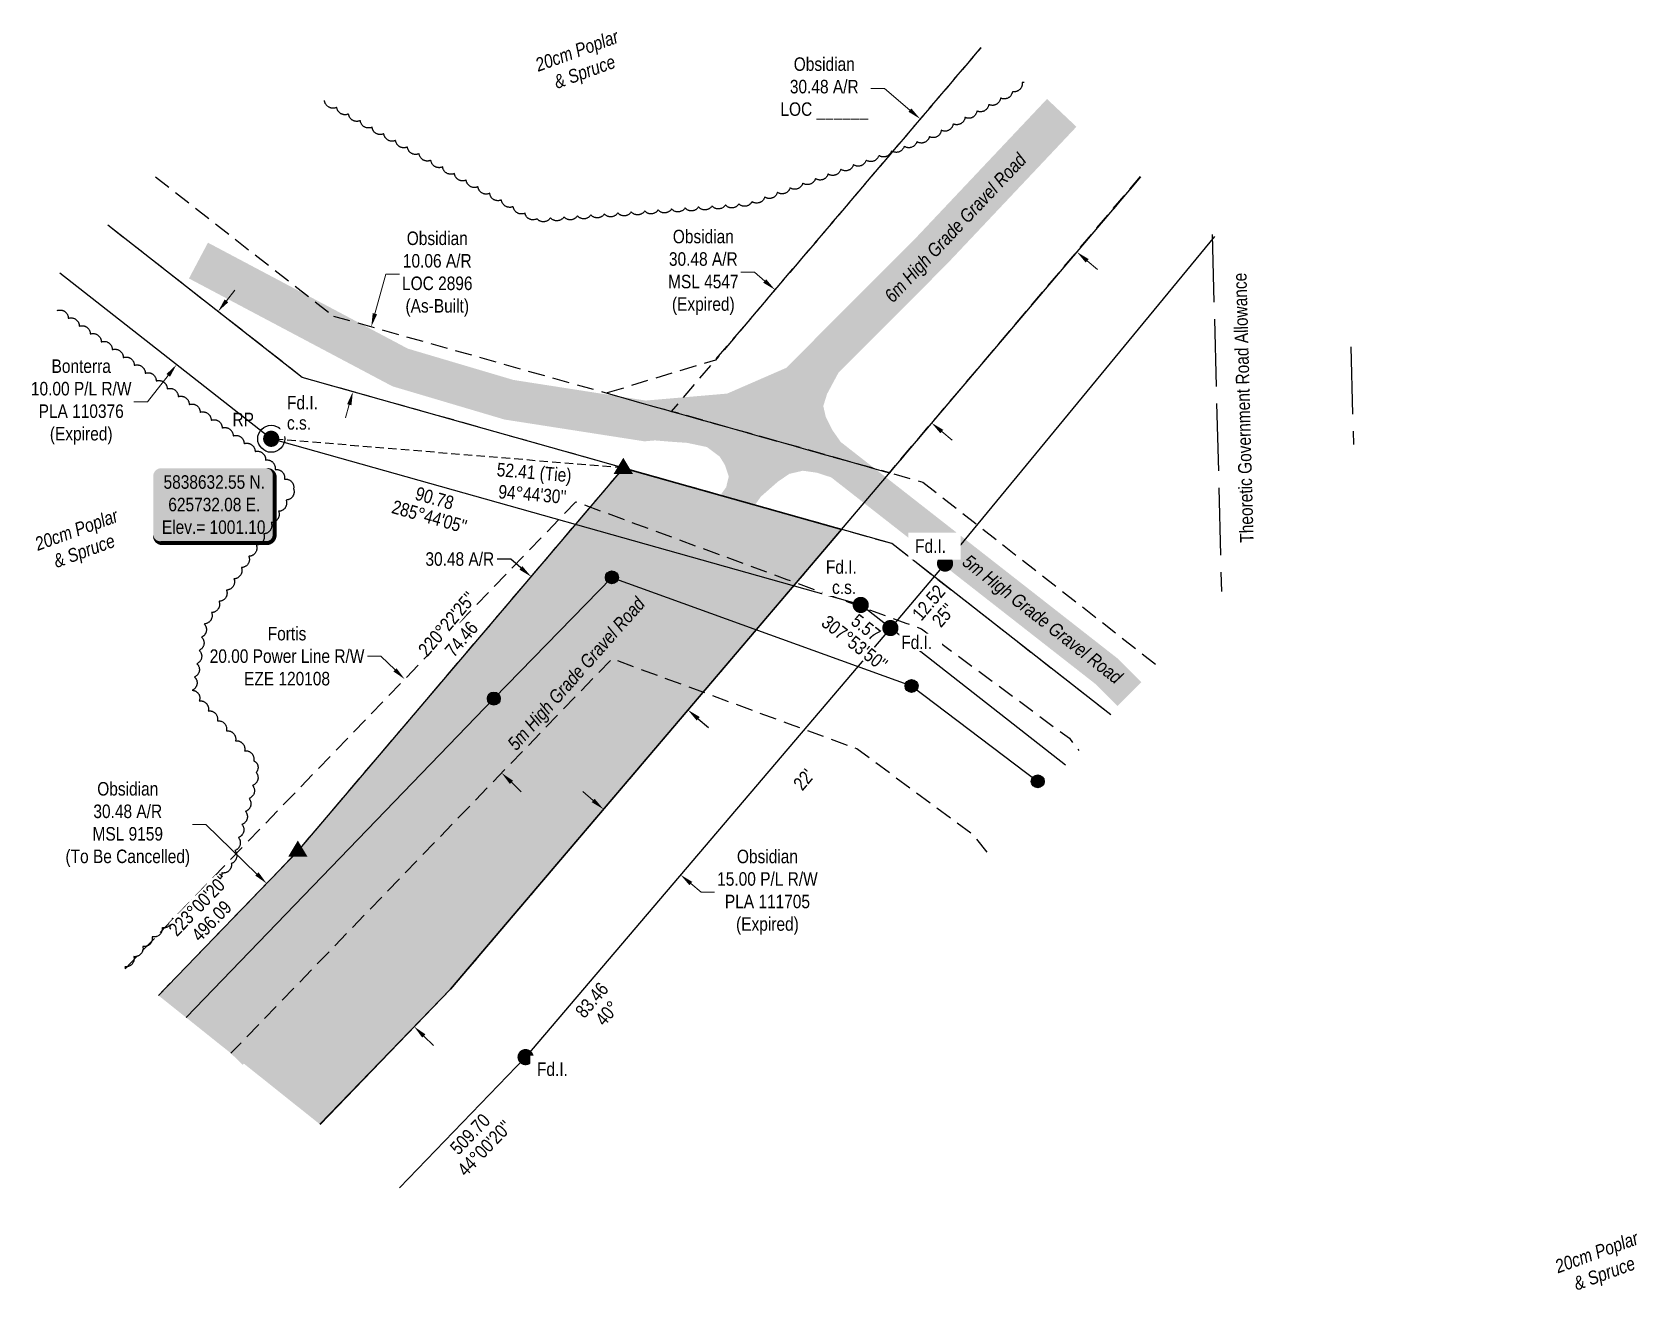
# Model space of a CAD drawing. Extents: x 624140 to 630060, y 5837784 to 5842470.
# Drawn here: x 627446 to 628635, y 5838866 to 5839797 of the extents above; entities that cross this region are included whole.
import ezdxf
from ezdxf.enums import TextEntityAlignment as Align

# ---------------------------------------------------------------- set-up
doc = ezdxf.new("R2010")
doc.units = 0
doc.header["$LTSCALE"] = 5
doc.header["$PDSIZE"] = 0.5
for name, pattern in [('0', [1, 1, 0]), ('foc-ACCESSROAD', [3.75, 2.5, -1.25]), ('foc-FLOWLINE', [3.75, 2.5, -1.25]), ('foc-TIELINE', [1.875, 1.25, -0.625]), ('foc-UNSURVEYED', [12.5, 10, -2.5])]:
    doc.linetypes.add(name, pattern=pattern)
doc.layers.get('Defpoints').update_dxf_attribs({"color": 9})
for name, color, linetype in [('35', 37, 'Continuous'), ('AS-POWER', 104, 'foc-POWER'), ('AS-POWER-EXISTING-PP', 72, 'Continuous'), ('AS-ROADS', 254, 'Continuous'), ('C-AR', 13, 'foc-ACCESSROAD'), ('C-RW', 13, 'Continuous'), ('C-WS', 13, 'foc-ACCESSROAD'), ('DETAIL-T', 7, 'Continuous'), ('F-EZE', 190, 'foc-FLOWLINE'), ('F-RW', 190, 'Continuous'), ('L-BD', 7, 'Continuous'), ('L-MON', 1, 'Continuous'), ('L-ROAD-T', 7, 'Continuous'), ('L-SECLBL', 7, 'Continuous'), ('L-TIE', 7, 'foc-TIELINE'), ('L-TIE-T', 7, 'Continuous'), ('L-USEC', 7, 'foc-UNSURVEYED'), ('P-PROPOSED', 10, 'Continuous'), ('P-PROPOSED-H', 21, 'Continuous'), ('P-TXT', 4, 'Continuous'), ('T-BUSH', 110, '0'), ('T-BUSH-T', 110, 'Continuous')]:
    doc.layers.add(name, color=color, linetype=linetype)
for name, color, linetype, lineweight in [('C-AR-T', 13, 'Continuous', 9), ('C-RW-T', 13, 'Continuous', 9), ('F-EZE-T', 190, 'Continuous', 9), ('F-RW-T', 190, 'Continuous', 9), ('T-TEXT', 48, 'Continuous', 18)]:
    doc.layers.add(name, color=color, linetype=linetype, lineweight=lineweight)
doc.styles.add('80', font='ARIALN.TTF', dxfattribs={"height": 10})
doc.styles.add('80CG', font='ARIALN.TTF', dxfattribs={"height": 10})
doc.styles.add('80L', font='ARIALN.TTF', dxfattribs={"height": 10})
doc.styles.add('80LS', font='ARIALNI.TTF', dxfattribs={"height": 10})
doc.styles.add('foc-LtypeFont', font='ARIALN.TTF', dxfattribs={"height": 7.35})
doc.linetypes.add('foc-POWER', pattern='A,6,-1,["P",foc-LtypeFont,S=0.2,R=0,X=-0.625,Y=-0.75],-1.24,4', length=12.24)
doc.dimstyles.new('Compass 5 000', dxfattribs={"dimscale": 5, "dimtxt": 9, "dimasz": 2, "dimexe": 0.2, "dimexo": 0.0625, "dimgap": 0.5, "dimtad": 0, "dimtih": 1, "dimtoh": 1, "dimzin": 0, "dimdsep": 46, "dimtxsty": '80CG', "dimcen": 0.1, "dimse1": 1, "dimse2": 1, "dimclrd": 256, "dimclrt": 256, "dimaunit": 1, "dimadec": 4, "dimazin": 0, "dimtfac": 0.06, "dimtofl": 0, "dimtmove": 0, "dimatfit": 1, "dimfxl": 0.2, "dimtolj": 1, "dimtzin": 0, "dimlwd": -1, "dimarcsym": 0})

# ---------------------------------------------------------------- blocks, each defined once
blk = doc.blocks.new('POWERPOLE')
h = blk.add_hatch(color=255)
edge = h.paths.add_edge_path()
edge.add_arc((0, 0), 0.96, 0, 360)
at = {"linetype": 'Continuous'}
for p, q in [((0.68, -0.68), (-0.68, 0.68)), ((-0.68, -0.68), (0.68, 0.68))]:
    blk.add_line(p, q, dxfattribs=at)
blk.add_circle((0, 0), 0.96, dxfattribs=at)
blk = doc.blocks.new('fdia')
at = {"color": 255, "const_width": 1}
blk.add_lwpolyline([(-0.5, 0, 1), (0.5, 0, 1)], format="xyb", close=True, dxfattribs=at)
blk = doc.blocks.new('Fdiaa')
blk.add_blockref('fdia', (0, 0))
blk = doc.blocks.new('fdib')
at = {"color": 1, "const_width": 1.6}
blk.add_lwpolyline([(-0.4, 0, 1), (0.4, 0, 1)], format="xyb", close=True, dxfattribs=at)
at = {"color": 1}
blk.add_circle((0, 0), 0.8, dxfattribs=at)
blk = doc.blocks.new('Fdibb')
blk.add_blockref('fdib', (0, 0))
blk = doc.blocks.new('fdicc')
for name in ['Fdibb', 'Fdiaa']:
    blk.add_blockref(name, (0, 0))
blk = doc.blocks.new('FDI')
blk.add_blockref('fdicc', (0, 0))
blk = doc.blocks.new('TRIA')
blk.add_hatch(color=255).paths.add_polyline_path([(-0.04, 1.52), (-1.47, -0.87), (1.39, -0.87)])
blk = doc.blocks.new('TRIAA')
blk.add_blockref('TRIA', (0, 0))
blk = doc.blocks.new('TRIB')
at = {"color": 1}
blk.add_lwpolyline([(-1.12, -0.67), (-0.04, 1.13), (1.04, -0.67)], close=True, dxfattribs=at)
blk = doc.blocks.new('TRIBB')
blk.add_blockref('TRIB', (0, 0))
blk = doc.blocks.new('TRICC')
for name in ['TRIAA', 'TRIBB']:
    blk.add_blockref(name, (0, 0))
blk = doc.blocks.new('plspike')
blk.add_blockref('TRICC', (0, 0))
blk = doc.blocks.new('*D710')
at = {"layer": 'C-AR-T', "transparency": 16777216}
for p, q in [((628077.1, 5839755.3), (628067.1, 5839755.3)), ((628096, 5839739.3), (628077.1, 5839755.3)), ((628227.3, 5839627.7), (628234.9, 5839621.2))]:
    blk.add_line(p, q, dxfattribs=at)
for points in [[(628097, 5839740.6), (628094.9, 5839738.1), (628103.6, 5839732.8)], [(628228.4, 5839629), (628226.2, 5839626.4), (628219.7, 5839634.2)]]:
    blk.add_solid(points, dxfattribs=at)
at = {"layer": 'Defpoints', "color": 0, "transparency": 16777216}
for p in [(628147.4, 5839784.4), (628103.6, 5839732.8), (628263.5, 5839685.7)]:
    blk.add_point(p, dxfattribs=at)
at = {"layer": 'C-AR-T', "transparency": 16777216, "insert": (628032.5, 5839755.3), "char_height": 10, "attachment_point": 5, "style": '80CG'}
blk.add_mtext('\\A1;Obsidian\\P30.48 A/R\\PLOC ______', dxfattribs=at)
blk = doc.blocks.new('*D711')
at = {"layer": 'C-AR-T', "transparency": 16777216}
for p, q in [((627699.6, 5839588.5), (627707.8, 5839617.9)), ((627707.8, 5839617.9), (627717.8, 5839617.9)), ((627680.6, 5839521.2), (627677.9, 5839511.5))]:
    blk.add_line(p, q, dxfattribs=at)
for points in [[(627698, 5839589), (627701.2, 5839588.1), (627696.9, 5839578.9)], [(627679, 5839521.6), (627682.2, 5839520.7), (627683.3, 5839530.8)]]:
    blk.add_solid(points, dxfattribs=at)
at = {"layer": 'Defpoints', "color": 0, "transparency": 16777216}
for p in [(627685.6, 5839582.1), (627696.9, 5839578.9), (627672, 5839534)]:
    blk.add_point(p, dxfattribs=at)
at = {"layer": 'C-AR-T', "transparency": 16777216, "insert": (627745.8, 5839617.9), "char_height": 10, "attachment_point": 5, "style": '80CG'}
blk.add_mtext('\\A1;Obsidian\\P10.06 A/R\\PLOC 2896\\P(As-Built)', dxfattribs=at)
blk = doc.blocks.new('*D712')
at = {"layer": 'Defpoints', "color": 0, "transparency": 16777216}
for p in [(627560.1, 5839608.4), (627529.3, 5839569), (627552.6, 5839550.8)]:
    blk.add_point(p, dxfattribs=at)
at = {"layer": 'F-RW-T', "transparency": 16777216}
for p, q in [((627589.6, 5839598), (627595.8, 5839605.9)), ((627546.5, 5839542.9), (627531.1, 5839523.2)), ((627531.1, 5839523.2), (627521.1, 5839523.2))]:
    blk.add_line(p, q, dxfattribs=at)
for points in [[(627588.3, 5839599.1), (627590.9, 5839597), (627583.4, 5839590.2)], [(627545.2, 5839543.9), (627547.8, 5839541.9), (627552.6, 5839550.8)]]:
    blk.add_solid(points, dxfattribs=at)
at = {"layer": 'F-RW-T', "transparency": 16777216, "insert": (627482, 5839523.2), "char_height": 10, "attachment_point": 5, "style": '80CG'}
blk.add_mtext('\\A1;Bonterra\\P10.00 P/L R/W\\PPLA 110376\\P(Expired)', dxfattribs=at)
blk = doc.blocks.new('*D713')
at = {"layer": 'Defpoints', "color": 0, "transparency": 16777216}
for p in [(627721.7, 5839317.9), (627690.8, 5839286), (627762.7, 5839216.5)]:
    blk.add_point(p, dxfattribs=at)
at = {"layer": 'F-EZE-T', "transparency": 16777216}
for p, q in [((627704.1, 5839334.9), (627694.1, 5839334.9)), ((627714.5, 5839324.8), (627704.1, 5839334.9)), ((627800.7, 5839241.5), (627807.9, 5839234.5))]:
    blk.add_line(p, q, dxfattribs=at)
for points in [[(627715.6, 5839326), (627713.3, 5839323.6), (627721.7, 5839317.9)], [(627801.9, 5839242.7), (627799.6, 5839240.3), (627793.5, 5839248.4)]]:
    blk.add_solid(points, dxfattribs=at)
at = {"layer": 'F-EZE-T', "transparency": 16777216, "insert": (627634.5, 5839334.9), "char_height": 10, "attachment_point": 5, "style": '80CG'}
blk.add_mtext('\\A1;Fortis\\P20.00 Power Line R/W\\PEZE 120108', dxfattribs=at)
blk = doc.blocks.new('*D714')
at = {"layer": 'C-AR-T', "transparency": 16777216}
for p, q in [((627574.4, 5839210.2), (627564.4, 5839210.2)), ((627612.2, 5839173.6), (627574.4, 5839210.2)), ((627735.9, 5839053.6), (627743.1, 5839046.6))]:
    blk.add_line(p, q, dxfattribs=at)
for points in [[(627613.4, 5839174.8), (627611, 5839172.4), (627619.4, 5839166.6)], [(627737.1, 5839054.8), (627734.7, 5839052.4), (627728.7, 5839060.6)]]:
    blk.add_solid(points, dxfattribs=at)
at = {"layer": 'Defpoints', "color": 0, "transparency": 16777216}
for p in [(627619.4, 5839166.6), (627608.3, 5839155.2), (627717.7, 5839049.2)]:
    blk.add_point(p, dxfattribs=at)
at = {"layer": 'C-AR-T', "transparency": 16777216, "insert": (627516.5, 5839210.2), "char_height": 10, "attachment_point": 5, "style": '80CG'}
blk.add_mtext('\\A1;Obsidian\\P30.48 A/R\\PMSL 9159\\P(To Be Cancelled)', dxfattribs=at)
blk = doc.blocks.new('*D715')
at = {"layer": 'C-RW-T', "transparency": 16777216}
for p, q in [((627861.3, 5839228.1), (627853.7, 5839234.6)), ((627933.7, 5839166.6), (627941.3, 5839160.1)), ((627941.3, 5839160.1), (627951.3, 5839160.1))]:
    blk.add_line(p, q, dxfattribs=at)
for points in [[(627862.4, 5839229.3), (627860.2, 5839226.8), (627868.9, 5839221.6)], [(627934.7, 5839167.8), (627932.6, 5839165.3), (627926, 5839173)]]:
    blk.add_solid(points, dxfattribs=at)
at = {"layer": 'Defpoints', "color": 0, "transparency": 16777216}
for p in [(627892.4, 5839249.3), (627949.5, 5839200.7), (627926, 5839173)]:
    blk.add_point(p, dxfattribs=at)
at = {"layer": 'C-RW-T', "transparency": 16777216, "insert": (627990.4, 5839160.1), "char_height": 10, "attachment_point": 5, "style": '80CG'}
blk.add_mtext('\\A1;Obsidian\\P15.00 P/L R/W\\PPLA 111705\\P(Expired)', dxfattribs=at)
blk = doc.blocks.new('*D716')
at = {"layer": 'Defpoints', "color": 0, "transparency": 16777216}
for p in [(627815.4, 5839393.8), (627796.4, 5839371.4), (627912.5, 5839272.7)]:
    blk.add_point(p, dxfattribs=at)
at = {"layer": 'P-TXT', "transparency": 16777216}
for p, q in [((627800.2, 5839406.8), (627790.2, 5839406.8)), ((627807.8, 5839400.3), (627800.2, 5839406.8)), ((627939.1, 5839288.6), (627946.7, 5839282.1))]:
    blk.add_line(p, q, dxfattribs=at)
for points in [[(627808.8, 5839401.6), (627806.7, 5839399), (627815.4, 5839393.8)], [(627940.2, 5839289.9), (627938, 5839287.3), (627931.5, 5839295.1)]]:
    blk.add_solid(points, dxfattribs=at)
at = {"layer": 'P-TXT', "transparency": 16777216, "insert": (627762.5, 5839406.8), "char_height": 10, "attachment_point": 5, "style": '80CG'}
blk.add_mtext('\\A1;30.48 A/R', dxfattribs=at)
blk = doc.blocks.new('LABEL_ROAD_THEORETIC')
at = {"layer": 'L-ROAD-T', "style": '80L'}
blk.add_text('Theoretic Government Road Allowance', height=10, dxfattribs=at).set_placement((0, 0), align=Align.MIDDLE_CENTER)
blk = doc.blocks.new('*U722')
at = {"layer": '35', "color": 3}
blk.add_circle((0, 0), 10, dxfattribs=at)
at = {"layer": '35', "color": 3, "style": '80'}
blk.add_attdef('RP_001', (-28.7, 9.3), '', height=10, dxfattribs=at)
blk = doc.blocks.new('*U720')
h = blk.add_hatch(color=254)
edge = h.paths.add_edge_path()
edge.add_line((-39, -28.5), (39, -28.5))
edge.add_arc((39, -22.5), 6, 270, 360)
edge.add_line((45, -22.5), (45, 21))
edge.add_arc((39, 21), 6, 0, 90)
edge.add_line((39, 27), (-39, 27))
edge.add_arc((-39, 21), 6, 90, 180)
edge.add_line((-45, 21), (-45, -22.5))
edge.add_arc((-39, -22.5), 6, 180, 270)
at = {"color": 1, "flags": 128}
blk.add_lwpolyline([(-39, -28.5, 3, 3, 0), (39, -28.5, 3, 3, 0.414214), (45, -22.5, 3, 3, 0), (45, 21, 3, 0, 0.414214), (39, 27, 0, 0, 0), (-39, 27, 0, 0, 0.414214), (-45, 21, 0, 0, 0), (-45, -22.5, 0, 3, 0.414214)], format="xyseb", close=True, dxfattribs=at)
blk.add_lwpolyline([(-30.6, -6.3, 0, 10, 0), (0, 0, 5, 5, 0)], format="xyseb", dxfattribs=at)
at = {"color": 1, "style": '80'}
blk.add_attdef('ENTER_TEXT_001', (-36, -5), '', height=10, dxfattribs=at)
blk = doc.blocks.new('*D742')
at = {"layer": 'C-AR-T', "transparency": 16777216}
for p, q in [((627980.8, 5839619.2), (627970.8, 5839619.2)), ((627988.4, 5839612.7), (627980.8, 5839619.2)), ((628119.6, 5839501.3), (628127.2, 5839494.8))]:
    blk.add_line(p, q, dxfattribs=at)
for points in [[(627989.5, 5839614), (627987.3, 5839611.5), (627996, 5839606.3)], [(628120.7, 5839502.5), (628118.5, 5839500), (628112, 5839507.7)]]:
    blk.add_solid(points, dxfattribs=at)
at = {"layer": 'Defpoints', "color": 0, "transparency": 16777216}
for p in [(628017.6, 5839631.6), (627996, 5839606.3), (628133.5, 5839533.1)]:
    blk.add_point(p, dxfattribs=at)
at = {"layer": 'C-AR-T', "transparency": 16777216, "insert": (627942.9, 5839619.2), "char_height": 10, "attachment_point": 5, "style": '80CG'}
blk.add_mtext('\\A1;Obsidian\\P30.48 A/R\\PMSL 4547\\P(Expired)', dxfattribs=at)

msp = doc.modelspace()

# ---------------------------------------------------------------- hatches: boundary and pattern name
at = {"layer": 'AS-ROADS'}
h = msp.add_hatch(color=256, dxfattribs=at)
h.dxf.hatch_style = 1
h.paths.add_polyline_path([(628043.648, 5839545.991), (628034.598, 5839529.176), (628031.782, 5839520.147), (628033.608, 5839512.242), (628038.32, 5839502.648), (628049.102, 5839487.263), (628045.403, 5839464.825), (628026.931, 5839470.818), (628016.616, 5839472.256), (628006.637, 5839469.948), (627998.226, 5839464.217), (627985.937, 5839453.455), (627959.934, 5839460.493), (627961.762, 5839468.108), (627959.019, 5839476.333), (627955.057, 5839482.729), (627945.603, 5839489.797), (627930.877, 5839492.907), (627918.665, 5839493.745), (627901.544, 5839495.181), (627942.865, 5839499.787), (627966.334, 5839501.614), (627990.04, 5839511.113), (628014.464, 5839521.523), (628023.026, 5839527.506)])
at = {"layer": 'P-PROPOSED-H'}
h = msp.add_hatch(color=256, dxfattribs=at)
h.dxf.hatch_style = 1
h.paths.add_polyline_path([(627539.237, 5839083.668), (627658.852, 5838988.221), (627755.624, 5839088.405), (628045.274, 5839428.81), (627883.809, 5839474.273), (627642.699, 5839190.778)])

# ---------------------------------------------------------------- linework, layer by layer
at = {"layer": 'AS-POWER', "flags": 128}
msp.add_lwpolyline([(627559.669, 5839067.364), (627787.699, 5839303.563), (627875.164, 5839393.293), (628097.149, 5839312.838), (628190.659, 5839242.228)], dxfattribs=at)
at = {"layer": 'AS-ROADS', "flags": 128}
for points, const_width in [([(628208.423, 5839737.288), (628112.209, 5839635.378), (628012.909, 5839535.828), (627964.324, 5839514.668), (627899.749, 5839509.133), (627798.904, 5839524.838), (627718.284, 5839548.733), (627568.874, 5839627.903)], 29.989), ([(627592.692, 5839041.013), (627788.509, 5839242.753), (627952.459, 5839428.238), (628005.244, 5839502.193)], 24.991), ([(628258.549, 5839306.859), (628241.359, 5839323.978), (628019.864, 5839497.108)], 24.991)]:
    msp.add_lwpolyline(points, dxfattribs=dict(at, const_width=const_width))
at = {"layer": 'C-AR', "flags": 128}
msp.add_lwpolyline([(628148.539, 5839785.72), (627951.842, 5839554.248), (627871.33, 5839529.747), (627919.439, 5839516.193), (628080.748, 5839470.743), (628267.019, 5839689.897)], dxfattribs=at)
at = {"layer": 'C-AR'}
for points in [[(627537.117, 5839689.865), (627668.848, 5839586.798), (628105.582, 5839463.746), (628278.222, 5839328.755)], [(628244.739, 5839291.488), (628082.551, 5839418.307), (627645.811, 5839541.36), (627501.611, 5839654.165)]]:
    msp.add_lwpolyline(points, dxfattribs=at)
at = {"layer": 'C-RW'}
for points in [[(627658.942, 5838988.149), (627755.624, 5839088.405), (628024.482, 5839404.373), (628064.663, 5839451.597), (628267.045, 5839689.877)], [(628321.558, 5839645.789), (628121.989, 5839403.498), (628081.494, 5839355.763), (627811.214, 5839037.993), (627717.747, 5838941.226)]]:
    msp.add_lwpolyline(points, dxfattribs=at)
at = {"layer": 'C-WS', "flags": 128}
for points in [[(628266.595, 5839690.24), (628080.748, 5839470.743), (627919.439, 5839516.193), (628148.774, 5839785.53)], [(627539.237, 5839083.668), (627642.699, 5839190.778), (627883.809, 5839474.273), (628045.274, 5839428.81), (627755.624, 5839088.405), (627658.942, 5838988.149)]]:
    msp.add_lwpolyline(points, dxfattribs=at)
at = {"layer": 'F-EZE', "flags": 128}
for points in [[(627514.482, 5839103.422), (627824.077, 5839423.89), (627848.56, 5839449.237), (627937.206, 5839416.657), (628004.786, 5839391.819), (628081.35, 5839363.679), (628092.879, 5839359.439), (628104.585, 5839355.139), (628214.067, 5839274.121), (628221.087, 5839265.162)], [(628153.269, 5839189.679), (628143.744, 5839201.836), (628056.677, 5839266.262), (628015.721, 5839281.316), (628006.749, 5839284.613), (627930.192, 5839312.76), (627875.198, 5839332.977), (627592.946, 5839040.811)]]:
    msp.add_lwpolyline(points, dxfattribs=at)
at = {"layer": 'F-RW'}
for points in [[(628244.739, 5839291.488), (628082.551, 5839418.307), (627645.811, 5839541.36), (627501.611, 5839654.165)], [(628211.257, 5839254.221), (628059.519, 5839372.868), (627622.774, 5839495.923), (627466.114, 5839618.475)]]:
    msp.add_lwpolyline(points, dxfattribs=at)
at = {"layer": 'L-TIE'}
msp.add_line((627883.809, 5839474.273), (627622.774, 5839495.923), dxfattribs=at)
at = {"layer": 'L-USEC'}
for p, q in [((628319.932, 5839647.103), (628326.766, 5839382.786)), ((628422.662, 5839564.019), (628424.534, 5839491.604))]:
    msp.add_line(p, q, dxfattribs=at)
at = {"layer": 'P-PROPOSED', "flags": 128}
msp.add_lwpolyline([(627539.237, 5839083.668), (627642.699, 5839190.778), (627883.809, 5839474.273), (628045.274, 5839428.81), (627755.624, 5839088.405), (627658.852, 5838988.221)], dxfattribs=at)
at = {"layer": 'T-BUSH', "flags": 128}
for points in [[(628180.643, 5839759.755, -0.06167231), (628179.144, 5839759.784, -0.52056705), (628171.887, 5839753.035, -0.52056705), (628163.106, 5839748.258, -0.52056705), (628154.325, 5839743.481, -0.52056705), (628145.544, 5839738.704, -0.52056705), (628136.763, 5839733.926, -0.52056705), (628127.982, 5839729.149, -0.52056705), (628119.201, 5839724.372, -0.52056705), (628110.42, 5839719.595, -0.52056705), (628101.112, 5839715.987, -0.52056705), (628091.717, 5839712.57, -0.52056705), (628082.323, 5839709.154, -0.52056705), (628072.928, 5839705.737, -0.52056705), (628063.534, 5839702.32, -0.52056705), (628054.14, 5839698.903, -0.52056705), (628044.745, 5839695.487, -0.52056705), (628035.351, 5839692.07, -0.52056705), (628025.957, 5839688.653, -0.52056705), (628016.562, 5839685.236, -0.52056705), (628007.168, 5839681.82, -0.52056705), (627997.774, 5839678.403, -0.52056705), (627988.379, 5839674.986, -0.52056705), (627978.985, 5839671.569, -0.52056705), (627969.225, 5839669.858, -0.52056705), (627959.256, 5839669.124, -0.52056705), (627949.286, 5839668.391, -0.52056705), (627939.317, 5839667.658, -0.52056705), (627929.347, 5839666.924, -0.52056705), (627919.378, 5839666.191, -0.52056705), (627909.409, 5839665.458, -0.52056705), (627899.439, 5839664.724, -0.52056705), (627889.47, 5839663.991, -0.52056705), (627879.5, 5839663.258, -0.52056705), (627869.531, 5839662.524, -0.52056705), (627859.561, 5839661.791, -0.52056705), (627849.592, 5839661.058, -0.52056705), (627839.622, 5839660.324, -0.52056705), (627829.653, 5839659.591, -0.52056705), (627819.683, 5839658.858, -0.52056705), (627810.803, 5839663.009, -0.52056705), (627802.089, 5839667.908, -0.52056705), (627793.375, 5839672.806, -0.52056705), (627784.661, 5839677.705, -0.52056705), (627775.947, 5839682.603, -0.52056705), (627767.233, 5839687.502, -0.52056705), (627758.52, 5839692.4, -0.52056705), (627749.806, 5839697.299, -0.52056705), (627741.092, 5839702.198, -0.52056705), (627732.378, 5839707.096, -0.52056705), (627723.664, 5839711.995, -0.52056705), (627714.95, 5839716.893, -0.52056705), (627706.236, 5839721.792, -0.52056705), (627697.522, 5839726.69, -0.52056705), (627688.808, 5839731.589, -0.52056705), (627680.095, 5839736.488, -0.52056705), (627671.381, 5839741.386, -0.52056705), (627662.209, 5839746.542)], [(627464.318, 5839590.941, -0.52056705), (627472.459, 5839585.139, -0.52056705), (627480.599, 5839579.337, -0.52056705), (627488.739, 5839573.534, -0.52056705), (627496.879, 5839567.732, -0.52056705), (627505.019, 5839561.93, -0.52056705), (627513.159, 5839556.127, -0.52056705), (627521.299, 5839550.325, -0.52056705), (627529.439, 5839544.523, -0.52056705), (627537.579, 5839538.72, -0.52056705), (627545.72, 5839532.918, -0.52056705), (627553.86, 5839527.116, -0.52056705), (627562, 5839521.314, -0.52056705), (627570.14, 5839515.511, -0.52056705), (627578.28, 5839509.709, -0.52056705), (627586.42, 5839503.907, -0.52056705), (627594.56, 5839498.104, -0.52056705), (627602.7, 5839492.302, -0.52056705), (627610.84, 5839486.5, -0.52056705), (627618.563, 5839480.207, -0.52056705), (627625.599, 5839473.106, -0.52056705), (627632.635, 5839466.005, -0.52056705), (627639.307, 5839458.868, -0.52056705), (627633.787, 5839450.534, -0.52056705), (627628.267, 5839442.2, -0.52056705), (627622.747, 5839433.866, -0.52056705), (627617.227, 5839425.532, -0.52056705), (627611.707, 5839417.197, -0.52056705), (627606.187, 5839408.863, -0.52056705), (627600.667, 5839400.529, -0.52056705), (627595.147, 5839392.195, -0.52056705), (627589.627, 5839383.861, -0.52056705), (627584.107, 5839375.527, -0.52056705), (627578.587, 5839367.192, -0.52056705), (627573.068, 5839358.858, -0.52056705), (627571.204, 5839349.068, -0.52056705), (627569.486, 5839339.221, -0.52056705), (627567.767, 5839329.373, -0.52056705), (627566.048, 5839319.526, -0.52056705), (627564.33, 5839309.678, -0.52056705), (627569.446, 5839301.814, -0.52056705), (627576.169, 5839294.417, -0.52056705), (627582.893, 5839287.019, -0.52056705), (627589.616, 5839279.622, -0.52056705), (627596.34, 5839272.224, -0.52056705), (627603.063, 5839264.827, -0.52056705), (627609.787, 5839257.43, -0.52056705), (627611.599, 5839248.851, -0.52056705), (627608.973, 5839239.206, -0.52056705), (627606.347, 5839229.561, -0.52056705), (627603.721, 5839219.915, -0.52056705), (627601.094, 5839210.27, -0.52056705), (627598.468, 5839200.625, -0.52056705), (627595.842, 5839190.98, -0.52056705), (627593.216, 5839181.334, -0.52056705), (627586.101, 5839174.423, -0.52056705), (627578.736, 5839167.664, -0.52056705), (627571.372, 5839160.904, -0.52056705), (627564.007, 5839154.145, -0.52056705), (627556.642, 5839147.385, -0.52056705), (627549.278, 5839140.626, -0.52056705), (627541.913, 5839133.866, -0.52056705), (627534.549, 5839127.107, -0.52056705), (627527.645, 5839119.895, -0.52056705), (627521.029, 5839112.401, -0.52056705), (627514.413, 5839104.908, -0.06478188), (627514.582, 5839103.342, -0.06478188)]]:
    msp.add_lwpolyline(points, format="xyb", dxfattribs=at)

# ---------------------------------------------------------------- block references
at = {"layer": '35', "xscale": 0.99963955, "yscale": 0.99963955, "zscale": 0.99963955}
msp.add_blockref('*U722', (627622.774, 5839495.923), dxfattribs=at).add_auto_attribs({'RP_001': 'RP'})
at = {"layer": 'AS-POWER-EXISTING-PP', "xscale": 4.998197749999997, "yscale": 4.998197749999997, "zscale": 4.998197749999997}
for p in [(627875.164, 5839393.293), (627787.699, 5839303.563), (628097.149, 5839312.838), (628190.659, 5839242.228)]:
    msp.add_blockref('POWERPOLE', p, dxfattribs=at)
at = {"layer": 'DETAIL-T'}
ref = msp.add_blockref('*U720', (627580.321, 5839447.147), dxfattribs=dict(at, xscale=0.99963955, yscale=0.99963955, zscale=0.99963955))
ref.add_attrib('ENTER_TEXT_001', '5838632.55 N.', (627543.016, 5839458.915), dxfattribs={"layer": '0', "color": 1, "height": 9.9964, "style": '80'})
ref.add_attrib('ENTER_TEXT_002', '625732.08 E.', (627546.538, 5839442.214), dxfattribs={"layer": '0', "color": 1, "height": 9.9964, "style": '80'})
ref.add_attrib('ENTER_TEXT_003', 'Elev.= 1001.10', (627541.785, 5839425.512), dxfattribs={"layer": '0', "color": 1, "height": 9.9964, "style": '80'})
at = {"layer": 'L-MON', "xscale": 4.998197749999997, "yscale": 4.998197749999997, "zscale": 4.998197749999997}
for name, p in [('FDI', (627622.774, 5839495.923)), ('plspike', (627883.809, 5839474.273)), ('FDI', (628121.989, 5839403.498)), ('plspike', (627642.699, 5839190.778)), ('FDI', (627811.214, 5839037.993))]:
    msp.add_blockref(name, p, dxfattribs=at)
at = {"layer": 'L-SECLBL', "rotation": 91.52301759941881}
msp.add_blockref('LABEL_ROAD_THEORETIC', (628342.936, 5839518.897), dxfattribs=at)

# ---------------------------------------------------------------- texts
at = {"layer": 'L-BD', "style": '80L'}
for s, rotation, p in [("285°44'05''", 344.2646, (627739.967, 5839438.238)), ('90.78', 344.2646, (627743.83, 5839451.949)), ('12.52', 49.6911, (628109.83, 5839374.515)), ('5.57', 322.1034, (628063.294, 5839356.133)), ("25''", 49.6911, (628120.693, 5839365.3)), ('74.46', 49.6191, (627763.634, 5839347.631)), ("22'", 49.6911, (628017.257, 5839243.632)), ('496.09', 46.0074, (627578.557, 5839138.855)), ('83.46', 49.6268, (627860.239, 5839080.264)), ('40°', 49.6268, (627871.663, 5839070.551)), ('509.70', 45.9938, (627770.059, 5838981.024)), ("44°00'20''", 45.9938, (627780.844, 5838970.607))]:
    msp.add_text(s, height=9.9964, rotation=rotation, dxfattribs=at).set_placement(p, align=Align.MIDDLE)
at = {"layer": 'L-TIE-T', "style": '80L'}
for s, p in [('52.41 (Tie)', (627817.5, 5839469.742)), ("94°44'30''", (627816.261, 5839454.799))]:
    msp.add_text(s, height=9.9964, rotation=355.258786, dxfattribs=at).set_placement(p, align=Align.MIDDLE)
at = {"layer": 'T-BUSH-T', "attachment_point": 2, "rotation": 20, "style": '80LS'}
for insert, char_height, width in [((627847.531, 5839788.115), 9.9964, 65.38338), ((627476.766, 5839433.297), 9.9964, 65.38338), ((628602.999, 5838898.218), 9.99995, 65.4066)]:
    msp.add_mtext('20cm Poplar \\P& Spruce', dxfattribs=dict(at, insert=insert, char_height=char_height, width=width))
at = {"layer": 'T-TEXT', "char_height": 9.99403, "attachment_point": 1, "style": '80LS'}
for s, insert, rotation in [('\\pi0.5079;6m High Grade Gravel Road', (628075.737, 5839602.563), 46.646803), ('\\pi0.4295;5m High Grade Gravel Road', (628139.764, 5839411.258), 321.98729), ('\\pi0.4295;5m High Grade Gravel Road', (627796.605, 5839270.664), 48.526567)]:
    msp.add_mtext_dynamic_manual_height_columns(s, width=145.71103, gutter_width=49.982, heights=[0], dxfattribs=dict(at, insert=insert, rotation=rotation))

# ---------------------------------------------------------------- dimensions: what is measured, and where the dimension line sits
at = {"layer": 'C-AR-T', "color": 4}
dim = msp.add_linear_dim(base=(628103.587, 5839732.849), p1=(628263.516, 5839685.722), p2=(628147.409, 5839784.407), angle=139.636978, text='Obsidian\\P30.48 A/R\\PLOC ______', dimstyle='Compass 5 000', dxfattribs=at)
dim.commit()
dim.dimension.update_dxf_attribs({"geometry": '*D710', "text_midpoint": (628032.543, 5839755.322), "dimtype": 161})
at = {"layer": 'C-AR-T', "color": 3}
dim = msp.add_linear_dim(base=(627696.861, 5839578.905), p1=(627672.01, 5839533.979), p2=(627685.565, 5839582.088), angle=74.264563, text='Obsidian\\P10.06 A/R\\PLOC 2896\\P(As-Built)', dimstyle='Compass 5 000', dxfattribs=at)
dim.commit()
dim.dimension.update_dxf_attribs({"geometry": '*D711', "text_midpoint": (627745.776, 5839617.894), "dimtype": 161})
at = {"layer": 'C-AR-T', "color": 6}
dim = msp.add_linear_dim(base=(627996.037, 5839606.256), p1=(628133.531, 5839533.083), p2=(628017.583, 5839631.611), angle=139.643213, text='Obsidian\\P30.48 A/R\\PMSL 4547\\P(Expired)', dimstyle='Compass 5 000', dxfattribs=at)
dim.commit()
dim.dimension.update_dxf_attribs({"geometry": '*D742', "text_midpoint": (627942.884, 5839619.207), "dimtype": 161})
at = {"layer": 'C-RW-T', "color": 3}
dim = msp.add_linear_dim(base=(627926.032, 5839173.031), p1=(627892.427, 5839249.257), p2=(627949.548, 5839200.689), angle=319.626751, text='Obsidian\\P15.00 P/L R/W\\PPLA 111705\\P(Expired)', dimstyle='Compass 5 000', dxfattribs=at)
dim.commit()
dim.dimension.update_dxf_attribs({"geometry": '*D715', "text_midpoint": (627990.354, 5839160.076), "dimtype": 161})
at = {"layer": 'F-RW-T', "color": 3}
dim = msp.add_linear_dim(base=(627552.643, 5839550.785), p1=(627560.133, 5839608.384), p2=(627529.337, 5839569.017), angle=231.964712, text='Bonterra\\P10.00 P/L R/W\\PPLA 110376\\P(Expired)', dimstyle='Compass 5 000', dxfattribs=at)
dim.commit()
dim.dimension.update_dxf_attribs({"geometry": '*D712', "text_midpoint": (627481.996, 5839523.224), "dimtype": 161})

# ---------------------------------------------------------------- next in the draw order: texts
at = {"layer": 'L-BD', "char_height": 9.9964, "attachment_point": 2, "style": '80L', "bg_fill": 3, "box_fill_scale": 1.15, "bg_fill_color": 256, "bg_fill_true_color": 256, "bg_fill_transparency": 0}
for s, insert, width, rotation in [("220°22'25''", (627749.171, 5839362.097), 44.5442, 49.6191), ("307°53'50''", (628058.055, 5839348.566), 51.05502, 322.1034), ("223°00'20''", (627565.482, 5839154.051), 46.7625, 46.0074)]:
    msp.add_mtext(s, dxfattribs=dict(at, insert=insert, width=width, rotation=rotation))
at = {"layer": 'L-MON', "char_height": 9.9964, "attachment_point": 1, "line_spacing_factor": 0.9, "style": '80L', "bg_fill": 2}
for s, insert in [('Fd.I.\\Pc.s.', (627634.469, 5839527.694)), ('Fd.I.', (627819.657, 5839034.049))]:
    msp.add_mtext_dynamic_manual_height_columns(s, width=28.73786, gutter_width=49.982, heights=[0], dxfattribs=dict(at, insert=insert))
at = {"layer": 'L-MON', "insert": (628099.797, 5839421.455), "char_height": 9.9964, "attachment_point": 1, "style": '80L', "bg_fill": 2}
msp.add_mtext_dynamic_manual_height_columns('Fd.I.', width=28.73786, gutter_width=49.982, heights=[0], dxfattribs=at)

# ---------------------------------------------------------------- next in the draw order: block references
at = {"layer": 'L-MON', "xscale": 4.998197749999997, "yscale": 4.998197749999997, "zscale": 4.998197749999997}
for p in [(628059.519, 5839372.868), (628081.494, 5839355.763)]:
    msp.add_blockref('FDI', p, dxfattribs=at)

# ---------------------------------------------------------------- next in the draw order: dimensions: what is measured, and where the dimension line sits
at = {"layer": 'C-AR-T', "color": 3}
dim = msp.add_linear_dim(base=(627619.379, 5839166.636), p1=(627717.67, 5839049.162), p2=(627608.324, 5839155.24), angle=135.868791, text='Obsidian\\P30.48 A/R\\PMSL 9159\\P(To Be Cancelled)', dimstyle='Compass 5 000', dxfattribs=at)
dim.commit()
dim.dimension.update_dxf_attribs({"geometry": '*D714', "text_midpoint": (627516.468, 5839210.238), "dimtype": 161})
at = {"layer": 'F-EZE-T', "color": 3}
dim = msp.add_linear_dim(base=(627721.651, 5839317.868), p1=(627762.7, 5839216.527), p2=(627690.827, 5839285.961), angle=135.988671, text='Fortis\\P20.00 Power Line R/W\\PEZE 120108', dimstyle='Compass 5 000', dxfattribs=at)
dim.commit()
dim.dimension.update_dxf_attribs({"geometry": '*D713', "text_midpoint": (627634.467, 5839334.861), "dimtype": 161})
at = {"layer": 'P-TXT', "color": 3}
dim = msp.add_linear_dim(base=(627815.386, 5839393.821), p1=(627912.45, 5839272.711), p2=(627796.357, 5839371.447), angle=139.619129, text='30.48 A/R', dimstyle='Compass 5 000', dxfattribs=at)
dim.commit()
dim.dimension.update_dxf_attribs({"geometry": '*D716', "text_midpoint": (627762.483, 5839406.779), "dimtype": 161})

# ---------------------------------------------------------------- next in the draw order: texts
at = {"layer": 'L-MON', "insert": (628032.632, 5839405.969), "char_height": 9.9964, "attachment_point": 1, "line_spacing_factor": 0.9, "style": '80L', "bg_fill": 3, "box_fill_scale": 1.15, "bg_fill_color": 256, "bg_fill_true_color": 256, "bg_fill_transparency": 0}
msp.add_mtext_dynamic_manual_height_columns('\\pi1.06142;Fd.I.\\P\\pi5.63685;c.s.', width=22.03612, gutter_width=49.982, heights=[0], dxfattribs=at)
at = {"layer": 'L-MON', "insert": (628089.528, 5839350.216), "char_height": 9.9964, "attachment_point": 1, "style": '80L', "bg_fill": 3, "box_fill_scale": 1.15, "bg_fill_color": 256, "bg_fill_true_color": 256, "bg_fill_transparency": 0}
msp.add_mtext_dynamic_manual_height_columns('Fd.I.', width=28.73786, gutter_width=49.982, heights=[0], dxfattribs=at)

doc.saveas('drawing.dxf')
